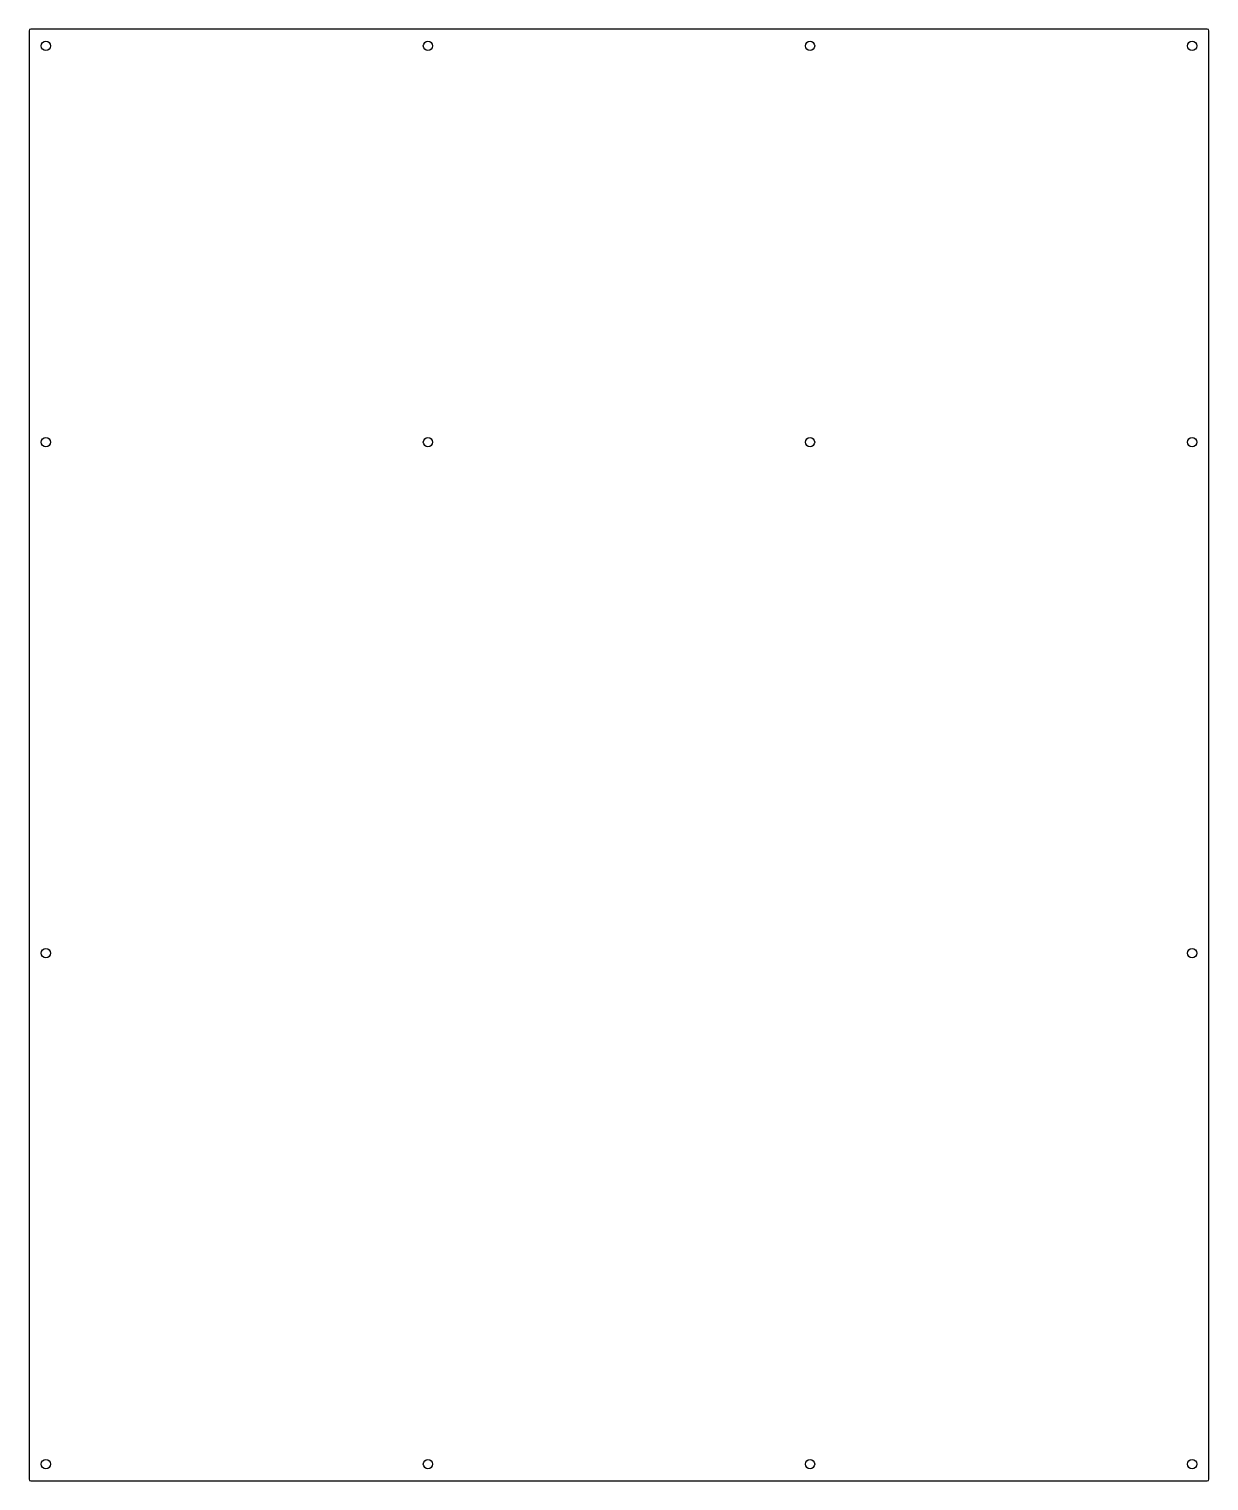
# Model space of a CAD drawing. Header units: millimetres. Extents: x -350 to 350, y -431 to 431.
import ezdxf

# ---------------------------------------------------------------- set-up
doc = ezdxf.new("R2010")
doc.units = ezdxf.units.MM

msp = doc.modelspace()

# ---------------------------------------------------------------- linework, layer by layer
at = {"color": 7, "linetype": 'Continuous', "lineweight": 25}
for p, q in [((-350, 429.5), (-350, -429.5)), ((349, 430.5), (-349, 430.5)), ((350, -429.5), (350, 429.5)), ((-349, -430.5), (349, -430.5))]:
    msp.add_line(p, q, dxfattribs=at)
for centre in [(-340, 420.5), (-113.33, 420.5), (113.33, 420.5), (340, 420.5), (-340, 185.5), (-113.33, 185.5), (113.33, 185.5), (340, 185.5), (-340, -117.5), (340, -117.5), (-340, -420.5), (-113.33, -420.5), (113.33, -420.5), (340, -420.5)]:
    msp.add_circle(centre, 2.75, dxfattribs=at)
for centre, start, end in [((349, 429.5), 0, 90), ((-349, 429.5), 90, 180), ((-349, -429.5), 180, 270), ((349, -429.5), 270, 360)]:
    msp.add_arc(centre, 1, start, end, dxfattribs=at)

doc.saveas('drawing.dxf')
